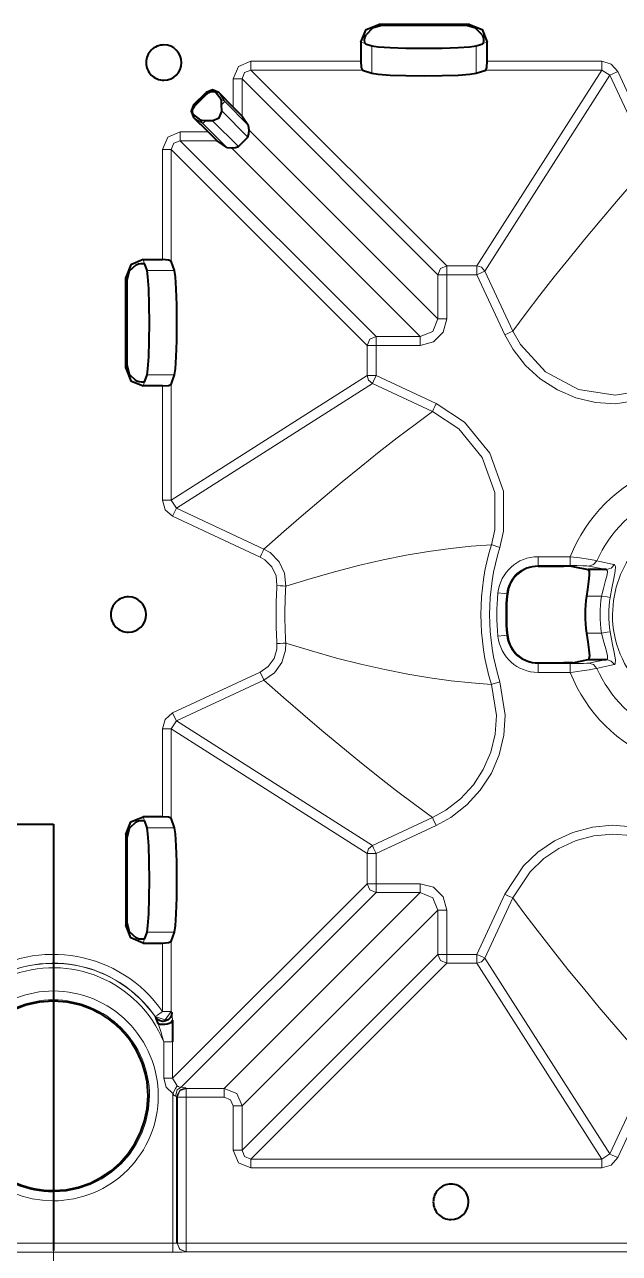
# Model space of a CAD drawing. Header units: millimetres. Extents: x 0 to 2941, y -405 to 1422.
# Drawn here: x 693.3 to 760.6, y 125.9 to 265 of the extents above; entities that cross this region are included whole.
import ezdxf

# ---------------------------------------------------------------- set-up
doc = ezdxf.new("R2010")
doc.units = ezdxf.units.MM
doc.layers.add('FINE', color=9, linetype='Continuous')
doc.layers.add('OUTLINE', color=7, linetype='Continuous')

msp = doc.modelspace()

# ---------------------------------------------------------------- linework, layer by layer
at = {"layer": 'FINE', "lineweight": 9}
for p, q in [((733.39, 265), (733.74, 264.88)), ((743.31, 264.88), (743.67, 265)), ((731.86, 262.86), (731.38, 263.01)), ((745.68, 263.01), (745.19, 262.86)), ((732.62, 259.49), (732.62, 262.59)), ((744.43, 262.59), (744.43, 259.49)), ((718.92, 260.84), (731.38, 260.84)), ((745.68, 260.84), (758.63, 260.84)), ((716.92, 255.66), (716.92, 258.84)), ((718.92, 259.84), (741.09, 237.67)), ((731.54, 259.84), (718.92, 259.84)), ((744.5, 237.67), (758.63, 259.84)), ((759.53, 259.26), (745.41, 237.09)), ((758.63, 259.84), (745.51, 259.84)), ((759.53, 259.26), (758.63, 259.84)), ((764.15, 249.36), (759.53, 259.26)), ((713.86, 257.31), (713.96, 257.16)), ((715.97, 256.27), (715.28, 257.31)), ((718.67, 253.57), (715.97, 256.27)), ((712.59, 255.8), (712.44, 255.9)), ((715.62, 255.21), (718.57, 252.25)), ((713.49, 253.79), (716.19, 251.08)), ((717.51, 251.18), (714.55, 254.14)), ((710.92, 252.84), (714.09, 252.84)), ((708.92, 238.38), (708.92, 250.84)), ((732.09, 228.67), (709.92, 250.84)), ((709.92, 250.84), (709.92, 238.22)), ((710.92, 251.84), (733.09, 229.67)), ((715.11, 251.84), (710.92, 251.84)), ((738.1, 229.67), (716.72, 251.04)), ((706.9, 237.9), (706.75, 238.38)), ((710.27, 237.14), (707.17, 237.14)), ((741.09, 237.67), (744.5, 237.67)), ((745.41, 237.09), (748.58, 230.28)), ((704.76, 236.37), (704.88, 236.02)), ((733.09, 229.67), (738.1, 229.67)), ((704.88, 226.44), (704.76, 226.09)), ((706.75, 224.08), (706.9, 224.56)), ((707.17, 225.32), (710.27, 225.32)), ((708.92, 211.13), (708.92, 224.08)), ((709.92, 211.13), (732.09, 225.26)), ((709.92, 224.25), (709.92, 211.13)), ((732.67, 224.35), (710.5, 210.23)), ((739.47, 221.18), (732.67, 224.35)), ((709.92, 211.13), (710.5, 210.23)), ((710.5, 210.23), (720.4, 205.61)), ((719.98, 204.7), (710.07, 209.32)), ((751.42, 204.74), (755.06, 204.74)), ((755.06, 203.74), (751.42, 203.74)), ((751.42, 203.67), (751.42, 203.74)), ((759.18, 203.29), (757.18, 203.68)), ((747.88, 200.54), (747.95, 200.53)), ((756.89, 200.29), (758.61, 200.29)), ((747.95, 195.85), (747.88, 195.84)), ((758.61, 196.09), (756.89, 196.09)), ((751.42, 192.64), (751.42, 192.71)), ((751.42, 192.64), (755.06, 192.64)), ((757.18, 192.7), (759.18, 193.09)), ((710.07, 187.06), (719.98, 191.68)), ((720.4, 190.77), (710.5, 186.15)), ((755.06, 191.64), (751.42, 191.64)), ((708.92, 175.3), (708.92, 185.25)), ((710.5, 186.15), (709.92, 185.25)), ((710.5, 186.15), (732.67, 172.03)), ((696.57, 174.46), (696.57, 29.7)), ((706.75, 175.3), (706.9, 174.82)), ((707.17, 174.06), (710.27, 174.06)), ((732.67, 172.03), (739.47, 175.2)), ((739.89, 174.3), (733.09, 171.12)), ((704.88, 172.94), (704.76, 173.29)), ((732.09, 167.71), (732.09, 171.12)), ((710.06, 145.69), (732.09, 167.71)), ((740.09, 164.72), (717.92, 142.55)), ((740.09, 159.71), (740.09, 164.72)), ((704.76, 163.01), (704.88, 163.36)), ((706.9, 161.48), (706.75, 161)), ((710.27, 162.24), (707.17, 162.24)), ((708.92, 153.24), (708.92, 161)), ((709.92, 161.17), (709.92, 153.24)), ((717.92, 137.54), (740.09, 159.71)), ((741.09, 158.72), (718.92, 136.54)), ((744.5, 158.72), (741.09, 158.72)), ((758.63, 136.54), (744.5, 158.72)), ((745.41, 159.29), (759.53, 137.12)), ((709.92, 153.24), (709.98, 153.12)), ((710.06, 149.81), (710.06, 145.69)), ((759.53, 137.12), (764.15, 147.02)), ((765.05, 146.6), (760.44, 136.7)), ((710.06, 145.69), (710.57, 144.82)), ((710.08, 143.95), (710.08, 127.01)), ((710.58, 143.6), (710.4, 143.67)), ((710.58, 143.6), (710.59, 143.76)), ((710.59, 143.55), (710.58, 143.6)), ((711.58, 144.6), (711.59, 144.54)), ((711.59, 144.54), (715.92, 144.54)), ((715.92, 143.55), (711.59, 143.55)), ((711.59, 143.55), (711.59, 127.03)), ((716.92, 137.54), (716.92, 142.55)), ((717.92, 142.55), (717.92, 137.54)), ((718.92, 136.54), (758.63, 136.54)), ((758.63, 136.54), (759.53, 137.12)), ((758.63, 135.55), (718.92, 135.55)), ((710.08, 127.01), (710.58, 127.02)), ((711.59, 127.03), (1261.57, 127.03)), ((710.08, 126.01), (683.06, 126.01))]:
    msp.add_line(p, q, dxfattribs=at)
for points in [[(716.92, 258.84), (717.51, 260.25), (718.92, 260.84)], [(718.92, 260.84), (718.92, 260.15), (718.92, 259.84)], [(758.63, 260.84), (758.63, 260.15), (758.63, 259.84)], [(758.63, 260.84), (759.7, 260.52), (760.44, 259.68), (765.05, 249.78), (765.69, 248.86), (766.59, 248.21), (767.65, 247.89), (768.28, 247.87)], [(716.92, 258.84), (717.61, 258.84), (717.92, 258.84)], [(718.92, 259.84), (718.21, 259.55), (717.92, 258.84)], [(740.09, 236.67), (717.92, 258.84), (717.92, 254.64)], [(760.44, 259.68), (759.81, 259.39), (759.53, 259.26)], [(715.97, 256.27), (715.78, 256.42), (715.56, 256.51)], [(715.97, 256.27), (715.87, 256.17), (715.61, 255.91)], [(712.45, 254.48), (713.49, 253.79), (713.34, 253.98), (713.24, 254.19)], [(713.85, 254.15), (713.59, 253.89), (713.49, 253.79)], [(708.92, 250.84), (709.51, 252.25), (710.92, 252.84)], [(710.92, 251.84), (710.92, 252.15), (710.92, 252.84)], [(718.72, 253.04), (740.09, 231.66), (740.09, 236.67)], [(708.92, 250.84), (709.61, 250.84), (709.92, 250.84)], [(710.92, 251.84), (710.21, 251.55), (709.92, 250.84)], [(748.58, 230.28), (750.07, 232.3), (751.62, 234.34), (753.24, 236.42), (754.93, 238.52), (756.67, 240.66), (758.45, 242.79), (760.29, 244.95), (762.19, 247.14), (764.15, 249.36)], [(621.57, 243.03), (621.57, 174.46), (696.57, 174.46)], [(740.09, 236.67), (740.39, 237.37), (741.09, 237.67)], [(740.09, 236.67), (740.4, 236.67), (741.09, 236.67)], [(741.09, 237.67), (741.09, 237.35), (741.09, 236.67)], [(747.67, 229.86), (744.5, 236.67), (741.09, 236.67), (741.09, 231.66)], [(744.5, 237.67), (744.5, 237.35), (744.5, 236.67)], [(744.5, 237.67), (745.04, 237.51), (745.41, 237.09)], [(745.41, 237.09), (745.12, 236.96), (744.5, 236.67)], [(741.09, 231.66), (740.69, 230.16), (739.59, 229.07), (738.1, 228.67)], [(738.1, 229.67), (739.51, 230.25), (740.09, 231.66)], [(740.09, 231.66), (740.4, 231.66), (741.09, 231.66)], [(733.09, 229.67), (733.09, 229.35), (733.09, 228.67), (732.4, 228.67), (732.09, 228.67)], [(732.09, 225.26), (732.09, 228.67), (732.39, 229.37), (733.09, 229.67)], [(738.1, 229.67), (738.1, 229.35), (738.1, 228.67)], [(748.58, 230.28), (748.49, 230.25), (748.3, 230.15), (748.01, 230.02), (747.67, 229.86)], [(763.96, 222.66), (760.17, 222.05), (757.93, 222.2), (755.68, 222.74), (753.61, 223.62), (751.67, 224.87), (750.01, 226.39), (748.59, 228.21), (747.67, 229.86)], [(748.58, 230.28), (749.42, 228.76), (752.28, 225.66), (755.99, 223.68), (760.15, 223.05), (763.66, 223.61)], [(738.1, 228.67), (733.09, 228.67), (733.09, 225.26)], [(733.09, 225.26), (732.4, 225.26), (732.09, 225.26)], [(732.67, 224.35), (732.25, 224.72), (732.09, 225.26)], [(733.09, 225.26), (732.8, 224.63), (732.67, 224.35)], [(739.89, 222.08), (739.74, 221.75), (739.6, 221.46), (739.51, 221.26), (739.47, 221.18)], [(720.4, 205.61), (722.66, 207.6), (724.89, 209.54), (727.09, 211.41), (729.25, 213.21), (731.39, 214.95), (733.45, 216.6), (735.49, 218.19), (737.5, 219.71), (739.47, 221.18)], [(746.15, 206.09), (746.55, 207.79), (746.52, 212), (745.1, 215.97), (742.45, 219.24), (739.47, 221.18)], [(708.92, 211.13), (709.61, 211.13), (709.92, 211.13)], [(710.07, 209.32), (709.23, 210.06), (708.92, 211.13)], [(710.07, 209.32), (710.36, 209.94), (710.5, 210.23)], [(746.15, 206.09), (743.87, 205.93), (741.5, 205.67), (739.04, 205.33), (736.5, 204.9), (733.88, 204.38), (731.24, 203.78), (728.52, 203.08), (725.73, 202.29), (722.88, 201.41)], [(747.1, 205.8), (746.75, 205.91), (746.44, 206), (746.23, 206.07), (746.15, 206.09)], [(719.98, 204.7), (720.13, 205.04), (720.27, 205.33), (720.36, 205.53), (720.4, 205.61)], [(721.88, 201.48), (721.77, 202.59), (721.3, 203.59), (720.52, 204.39), (719.98, 204.7)], [(720.4, 205.61), (721.1, 205.2), (722.12, 204.17), (722.73, 202.86), (722.88, 201.41)], [(751.42, 204.74), (751.42, 204.05), (751.42, 203.74)], [(755.06, 204.74), (756.14, 204.6), (757.1, 204.46), (757.77, 204.34), (758.07, 204.28)], [(755.06, 204.74), (755.06, 204.05), (755.06, 203.74)], [(757.18, 203.68), (756.96, 203.7), (756.49, 203.72), (755.82, 203.74), (755.06, 203.74)], [(758.07, 204.28), (757.71, 203.85), (757.18, 203.68)], [(758.07, 204.28), (758.42, 204.2), (759.82, 203.91), (760.06, 203.86)], [(758.61, 200.29), (758.82, 201.15), (759.07, 202.03), (759.25, 202.69), (759.3, 203.12), (759.18, 203.29)], [(760.06, 203.86), (759.7, 203.45), (759.18, 203.29)], [(760.06, 203.86), (760.19, 203.64), (760.16, 203.1), (760, 202.28), (759.77, 201.19), (759.58, 200.14)], [(721.88, 201.48), (722.25, 201.46), (722.57, 201.44), (722.79, 201.42), (722.88, 201.41)], [(747.88, 200.54), (747.58, 200.57), (746.89, 200.64)], [(759.58, 200.14), (759.24, 200.19), (758.61, 200.29)], [(759.58, 196.25), (759.24, 196.19), (758.61, 196.09)], [(759.58, 196.25), (759.81, 195), (760.04, 193.9), (760.18, 193.06), (760.16, 192.61), (760.06, 192.53)], [(719.98, 191.68), (720.89, 192.31), (721.55, 193.21), (721.87, 194.28), (721.88, 194.9)], [(722.88, 194.97), (722.86, 194.15), (722.44, 192.77), (721.59, 191.6), (720.4, 190.77)], [(721.88, 194.9), (722.25, 194.92), (722.57, 194.95), (722.79, 194.96), (722.88, 194.97)], [(722.88, 194.97), (725.79, 194.07), (728.62, 193.27), (731.38, 192.57), (734.07, 191.96), (736.69, 191.44), (739.17, 191.03), (741.58, 190.7), (743.91, 190.45), (746.15, 190.29)], [(747.88, 195.84), (747.58, 195.81), (746.89, 195.74)], [(759.18, 193.09), (759.28, 193.15), (759.29, 193.52), (759.12, 194.19), (758.86, 195.08), (758.61, 196.09)], [(751.42, 192.64), (751.42, 192.33), (751.42, 191.64)], [(755.06, 192.64), (755.29, 192.64), (755.99, 192.65), (756.55, 192.66), (756.96, 192.68), (757.18, 192.7)], [(755.06, 192.64), (755.06, 192.33), (755.06, 191.64)], [(758.07, 192.1), (757.76, 192.04), (757.19, 191.94), (756.39, 191.81), (755.39, 191.68), (755.06, 191.64)], [(757.18, 192.7), (757.71, 192.53), (758.07, 192.1)], [(760.06, 192.53), (759.71, 192.45), (758.32, 192.15), (758.07, 192.1)], [(759.18, 193.09), (759.7, 192.93), (760.06, 192.53)], [(719.98, 191.68), (720.13, 191.34), (720.27, 191.06), (720.36, 190.86), (720.4, 190.77)], [(739.47, 175.2), (737.46, 176.69), (735.42, 178.25), (733.34, 179.87), (731.23, 181.55), (729.1, 183.3), (726.97, 185.07), (724.81, 186.91), (722.62, 188.81), (720.4, 190.77)], [(739.47, 175.2), (741, 176.05), (742.65, 177.32), (744.1, 178.9), (745.23, 180.65), (746.07, 182.62), (746.56, 184.64), (746.71, 186.78), (746.15, 190.29)], [(747.1, 190.58), (747.71, 186.8), (747.56, 184.55), (747.02, 182.3), (746.14, 180.23), (744.89, 178.29), (743.37, 176.63), (741.54, 175.21), (739.89, 174.3)], [(747.1, 190.58), (746.75, 190.47), (746.44, 190.38), (746.23, 190.31), (746.15, 190.29)], [(708.92, 185.25), (709.23, 186.32), (710.07, 187.06)], [(710.07, 187.06), (710.36, 186.44), (710.5, 186.15)], [(708.92, 185.25), (709.61, 185.25), (709.92, 185.25)], [(732.09, 171.12), (709.92, 185.25), (709.92, 175.13)], [(739.89, 174.3), (739.74, 174.63), (739.6, 174.92), (739.51, 175.12), (739.47, 175.2)], [(747.67, 166.52), (749.77, 169.73), (751.39, 171.29), (753.3, 172.59), (755.34, 173.53), (757.58, 174.13), (759.82, 174.33), (762.12, 174.16), (763.96, 173.72)], [(763.66, 172.77), (761.96, 173.17), (759.89, 173.34), (757.75, 173.14), (755.74, 172.61), (753.79, 171.72), (752.07, 170.56), (750.52, 169.07), (748.58, 166.1)], [(732.09, 171.12), (732.25, 171.66), (732.67, 172.03)], [(733.09, 171.12), (732.8, 171.75), (732.67, 172.03)], [(733.09, 171.12), (732.4, 171.12), (732.09, 171.12)], [(733.09, 171.12), (733.09, 167.71), (738.1, 167.71)], [(733.09, 167.71), (732.4, 167.71), (732.09, 167.71)], [(733.09, 166.72), (732.39, 167.01), (732.09, 167.71)], [(733.09, 167.71), (733.09, 167.03), (733.09, 166.72)], [(738.1, 167.71), (738.1, 167.03), (738.1, 166.72)], [(738.1, 167.71), (739.59, 167.31), (740.69, 166.22), (741.09, 164.72)], [(733.09, 166.72), (711.04, 144.67), (711.58, 144.6)], [(715.92, 144.54), (738.1, 166.72), (733.09, 166.72)], [(740.09, 164.72), (739.51, 166.13), (738.1, 166.72)], [(741.09, 164.72), (741.09, 159.71), (744.5, 159.71), (747.67, 166.52)], [(748.58, 166.1), (745.41, 159.29), (745.04, 158.87), (744.5, 158.72)], [(747.67, 166.52), (748.01, 166.36), (748.3, 166.23), (748.49, 166.14), (748.58, 166.1)], [(764.15, 147.02), (762.15, 149.28), (760.22, 151.51), (758.35, 153.71), (756.55, 155.87), (754.8, 158.01), (753.16, 160.08), (751.57, 162.11), (750.04, 164.12), (748.58, 166.1)], [(741.09, 164.72), (740.4, 164.72), (740.09, 164.72)], [(741.09, 159.71), (740.4, 159.71), (740.09, 159.71)], [(741.09, 158.72), (740.39, 159.01), (740.09, 159.71)], [(741.09, 159.71), (741.09, 159.03), (741.09, 158.72)], [(744.5, 159.71), (744.5, 159.03), (744.5, 158.72)], [(744.5, 159.71), (745.12, 159.42), (745.41, 159.29)], [(708.92, 153.24), (708.35, 152.84), (708.1, 152.67)], [(709.92, 153.24), (709.22, 152.29), (708.1, 152.67)], [(708.92, 153.24), (709.61, 153.24), (709.92, 153.24)], [(709.98, 153.12), (710, 153.01), (710.02, 152.8), (710.04, 152.26)], [(708.15, 152.56), (708.1, 152.67), (708.1, 152.67)], [(709.07, 149.81), (708.9, 150.41), (708.72, 151), (708.58, 151.44), (708.42, 151.89)], [(710.06, 149.81), (709.75, 149.81), (709.07, 149.81)], [(710.08, 143.95), (709.34, 144.68), (709.07, 145.69)], [(710.06, 145.69), (709.75, 145.69), (709.07, 145.69)], [(710.57, 144.82), (710.41, 144.54), (710.08, 143.95)], [(710.57, 144.82), (710.7, 144.75), (710.76, 144.73), (710.92, 144.69), (710.96, 144.68), (711.04, 144.67)], [(683.06, 143.95), (683.06, 127.01), (710.08, 127.01)], [(710.4, 143.67), (710.37, 143.67), (710.34, 143.69), (710.25, 143.74), (710.2, 143.78), (710.08, 143.95)], [(710.4, 143.67), (710.6, 144.36), (711.04, 144.67)], [(710.58, 127.02), (710.59, 127.03), (710.59, 143.55)], [(710.59, 143.76), (710.93, 144.36), (711.58, 144.6)], [(710.59, 143.55), (710.89, 144.25), (711.59, 144.54)], [(710.59, 143.55), (710.89, 143.55), (711.59, 143.55)], [(711.59, 143.55), (711.59, 144.23), (711.59, 144.54)], [(715.92, 143.55), (715.92, 144.23), (715.92, 144.54)], [(715.92, 144.54), (717.33, 143.96), (717.92, 142.55)], [(716.92, 142.55), (716.63, 143.25), (715.92, 143.55)], [(716.92, 142.55), (717.61, 142.55), (717.92, 142.55)], [(716.92, 137.54), (717.61, 137.54), (717.92, 137.54)], [(718.92, 135.55), (717.51, 136.13), (716.92, 137.54)], [(717.92, 137.54), (718.21, 136.83), (718.92, 136.54)], [(718.92, 135.55), (718.92, 136.23), (718.92, 136.54)], [(760.44, 136.7), (759.7, 135.86), (758.63, 135.55)], [(758.63, 135.55), (758.63, 136.23), (758.63, 136.54)], [(760.44, 136.7), (759.81, 136.99), (759.53, 137.12)], [(710.08, 127.01), (710.08, 126.3), (710.08, 126.01)], [(710.58, 127.02), (710.87, 126.31), (711.58, 126.02)], [(710.59, 127.03), (710.89, 127.03), (711.59, 127.03)], [(711.59, 126.03), (710.89, 126.32), (710.59, 127.03)], [(711.59, 126.03), (711.59, 126.33), (711.59, 127.03)], [(711.58, 126.02), (711.13, 126.01), (710.08, 126.01)], [(1261.57, 126.03), (711.59, 126.03), (711.58, 126.02)]]:
    msp.add_lwpolyline(points, dxfattribs=at)
for points in [[(733.09, 225.26), (739.89, 222.08), (743.11, 219.99), (745.97, 216.46), (747.5, 212.18), (747.53, 207.63), (747.1, 205.8, 0.15187), (747.1, 190.58)], [(765.02, 214.7, 0.206651), (755.06, 204.74)], [(765.48, 211.68, 0.18277), (758.07, 204.28)], [(746.15, 206.09, 0.151875), (746.15, 190.29)], [(751.42, 204.74, 0.385515), (746.89, 200.64)], [(751.42, 203.74, 0.385533), (747.88, 200.54)], [(721.88, 201.48, 0.033078), (721.88, 194.9)], [(722.88, 201.41, 0.033056), (722.88, 194.97)], [(746.89, 200.64, 0.049498), (746.89, 195.74)], [(747.88, 200.54, 0.049487), (747.88, 195.84)], [(758.61, 200.29, 0.080601), (758.61, 196.09)], [(759.58, 200.14, 0.080633), (759.58, 196.25)], [(746.89, 195.74, 0.385519), (751.42, 191.64)], [(747.88, 195.84, 0.385494), (751.42, 192.64)], [(758.07, 192.1, 0.18278), (765.48, 184.7)], [(755.06, 191.64, 0.206649), (765.02, 181.69)], [(708.92, 153.24, 0.414203), (688.01, 157.05, 0.090203), (684.21, 153.24)], [(708.15, 152.56, 0.414219), (688.69, 156.28, 0.094604), (684.98, 152.56)], [(708.1, 152.67, 0.414211), (688.58, 156.22, 0.090198), (685.03, 152.67)], [(709.07, 145.69), (709.07, 149.81, 0.414208), (691.44, 157.19, 0.200807), (684.07, 149.81)]]:
    msp.add_lwpolyline(points, format="xyb", dxfattribs=at)
for points in [[(759.84, 198.19, 0.414216), (771.57, 186.46, 0.414214), (783.29, 198.19, 0.414209), (771.57, 209.92), (769.98, 209.81), (768.46, 209.5), (767.02, 208.99), (765.67, 208.31), (764.42, 207.46), (763.29, 206.47), (762.3, 205.34), (761.45, 204.09), (760.77, 202.74), (760.26, 201.29), (759.95, 199.77)], [(684.69, 143.69, 0.414207), (696.57, 131.81, 0.414216), (708.44, 143.69, 0.414216), (696.57, 155.57), (694.96, 155.46), (693.42, 155.14), (691.96, 154.63), (690.59, 153.94), (689.33, 153.08), (688.18, 152.07), (687.18, 150.93), (686.32, 149.67), (685.63, 148.3), (685.12, 146.83), (684.8, 145.29)], [(707.45, 143.69, 0.414218), (696.57, 154.57, 0.414214), (685.69, 143.69, 0.414214), (696.57, 132.81), (698.03, 132.91), (699.44, 133.2), (700.78, 133.67), (702.04, 134.31), (703.2, 135.09), (704.24, 136.01), (705.17, 137.06), (705.95, 138.22), (706.58, 139.47), (707.05, 140.81), (707.35, 142.22)]]:
    msp.add_lwpolyline(points, format="xyb", close=True, dxfattribs=at)
at = {"layer": 'OUTLINE', "lineweight": 40}
for p, q in [((743.67, 265), (733.39, 265)), ((743.31, 264.88), (733.74, 264.88)), ((731.38, 263.01), (731.38, 260.84)), ((745.68, 260.84), (745.68, 263.01)), ((731.89, 262.82), (731.86, 262.86)), ((731.54, 259.84), (732.62, 259.49)), ((744.43, 259.49), (745.51, 259.84)), ((712.44, 255.9), (713.86, 257.31)), ((712.62, 255.82), (713.93, 257.14)), ((713.93, 257.14), (713.96, 257.16)), ((715.56, 256.51), (714.93, 257.36)), ((715.28, 257.31), (716.92, 255.66)), ((712.4, 254.82), (713.24, 254.19)), ((712.59, 255.8), (712.62, 255.82)), ((715.62, 255.21), (715.61, 255.91)), ((715.62, 255.14), (715.62, 255.21)), ((717.92, 254.64), (718.67, 253.57)), ((714.09, 252.84), (712.45, 254.48)), ((713.85, 254.15), (714.55, 254.14)), ((714.55, 254.14), (714.62, 254.14)), ((718.72, 253.04), (718.67, 253.57)), ((716.19, 251.08), (715.11, 251.84)), ((716.19, 251.08), (716.72, 251.04)), ((706.75, 238.38), (708.92, 238.38)), ((710.27, 237.14), (709.92, 238.22)), ((706.9, 237.9), (706.93, 237.86)), ((707.17, 237.14), (706.93, 237.86)), ((704.76, 226.09), (704.76, 236.37)), ((704.88, 236.02), (704.88, 226.44)), ((708.92, 224.08), (706.75, 224.08)), ((706.93, 224.6), (706.9, 224.56)), ((706.93, 224.6), (707.17, 225.32)), ((709.92, 224.25), (710.27, 225.32)), ((751.42, 203.67), (754.33, 203.67)), ((759.18, 203.29), (757.1, 203.29)), ((751.42, 192.71), (754.33, 192.71)), ((755.35, 192.74), (757.1, 193.09)), ((757.1, 193.09), (759.18, 193.09)), ((671.57, 174.46), (696.57, 174.46)), ((696.57, 174.46), (696.57, 126.2)), ((708.92, 175.3), (706.75, 175.3)), ((706.9, 174.82), (706.93, 174.78)), ((707.17, 174.06), (706.93, 174.78)), ((710.27, 174.06), (709.92, 175.13)), ((704.76, 173.29), (704.76, 163.01)), ((704.88, 172.94), (704.88, 163.36)), ((706.93, 161.52), (706.9, 161.48)), ((706.93, 161.52), (707.17, 162.24)), ((706.75, 161), (708.92, 161)), ((710.58, 127.02), (710.58, 143.6))]:
    msp.add_line(p, q, dxfattribs=at)
for points in [[(731.38, 263.01), (731.96, 264.42), (733.39, 265)], [(733.74, 264.88), (732.7, 264.6), (731.96, 263.82)], [(745.09, 263.82), (744.35, 264.6), (743.31, 264.88)], [(743.67, 265), (745.09, 264.42), (745.68, 263.01)], [(731.86, 262.86), (731.81, 262.99), (731.79, 263.22), (731.83, 263.49), (731.92, 263.75), (731.96, 263.82)], [(745.09, 263.82), (745.2, 263.55), (745.26, 263.29), (745.25, 263.07), (745.22, 262.91), (745.19, 262.86), (745.16, 262.82)], [(731.89, 262.82), (732.62, 262.59), (733.33, 262.48), (734.67, 262.39), (736.47, 262.33), (738.53, 262.31), (740.58, 262.33), (742.38, 262.39), (743.72, 262.48), (744.43, 262.59), (745.16, 262.82)], [(731.38, 260.84), (731.42, 260.15), (731.54, 259.84)], [(745.51, 259.84), (745.63, 260.15), (745.68, 260.84)], [(732.62, 259.49), (733.33, 259.37), (734.67, 259.28), (736.47, 259.22), (738.53, 259.2), (740.58, 259.22), (742.38, 259.28), (743.72, 259.37), (744.43, 259.49)], [(715.28, 257.31), (714.57, 257.6), (713.86, 257.31)], [(713.96, 257.16), (714.16, 257.32), (714.38, 257.41), (714.58, 257.43), (714.76, 257.42), (714.89, 257.39), (714.93, 257.36)], [(715.61, 255.91), (715.59, 256.33), (715.56, 256.51)], [(712.44, 255.9), (712.15, 255.19), (712.45, 254.48)], [(712.4, 254.82), (712.36, 254.9), (712.33, 255.08), (712.33, 255.29), (712.41, 255.53), (712.53, 255.73), (712.59, 255.8)], [(714.62, 254.14), (715.32, 254.43), (715.62, 255.14)], [(717.92, 254.64), (717.61, 254.97), (716.92, 255.66)], [(713.24, 254.19), (713.43, 254.17), (713.85, 254.15)], [(714.09, 252.84), (714.79, 252.15), (715.11, 251.84)], [(717.51, 251.18), (718.57, 252.25), (718.68, 252.62), (718.72, 253.04)], [(716.72, 251.04), (717.18, 251.08), (717.51, 251.18)], [(706.75, 238.38), (705.34, 237.79), (704.76, 236.37)], [(705.93, 237.8), (706.2, 237.91), (706.47, 237.96), (706.68, 237.96), (706.84, 237.93), (706.9, 237.9)], [(709.92, 238.22), (709.61, 238.33), (708.92, 238.38)], [(705.93, 237.8), (705.16, 237.06), (704.88, 236.02)], [(707.17, 225.32), (707.28, 226.03), (707.37, 227.37), (707.43, 229.18), (707.45, 231.23), (707.43, 233.28), (707.37, 235.09), (707.28, 236.43), (707.17, 237.14)], [(710.27, 225.32), (710.38, 226.03), (710.48, 227.37), (710.54, 229.18), (710.56, 231.23), (710.54, 233.28), (710.48, 235.09), (710.38, 236.43), (710.27, 237.14)], [(704.76, 226.09), (705.34, 224.67), (706.75, 224.08)], [(704.88, 226.44), (705.16, 225.4), (705.93, 224.66)], [(706.9, 224.56), (706.77, 224.52), (706.54, 224.5), (706.27, 224.53), (706.01, 224.63), (705.93, 224.66)], [(708.92, 224.08), (709.61, 224.13), (709.92, 224.25)], [(755.35, 203.64), (755.24, 203.65), (755.04, 203.66), (754.76, 203.67), (754.42, 203.67), (754.33, 203.67)], [(755.35, 203.64), (757.1, 203.29), (757.21, 203.11), (757.22, 202.64), (757.13, 201.93), (757, 201.03), (756.89, 200.29)], [(756.89, 196.09), (757.04, 195.09), (757.17, 194.2), (757.23, 193.53), (757.18, 193.16), (757.1, 193.09)], [(755.35, 192.74), (755.24, 192.73), (755.04, 192.72), (754.76, 192.71), (754.42, 192.71), (754.33, 192.71)], [(704.76, 173.29), (705.34, 174.71), (706.75, 175.3)], [(705.93, 174.72), (705.16, 173.98), (704.88, 172.94)], [(705.93, 174.72), (706.2, 174.83), (706.47, 174.88), (706.68, 174.88), (706.84, 174.84), (706.9, 174.82)], [(707.17, 162.24), (707.28, 162.95), (707.37, 164.29), (707.43, 166.1), (707.45, 168.15), (707.43, 170.2), (707.37, 172.01), (707.28, 173.35), (707.17, 174.06)], [(709.92, 175.13), (709.61, 175.25), (708.92, 175.3)], [(709.92, 161.17), (710.27, 162.24), (710.38, 162.95), (710.48, 164.29), (710.54, 166.1), (710.56, 168.15), (710.54, 170.2), (710.48, 172.01), (710.38, 173.35), (710.27, 174.06)], [(706.75, 161), (705.34, 161.59), (704.76, 163.01)], [(704.88, 163.36), (705.16, 162.32), (705.93, 161.58)], [(706.9, 161.48), (706.77, 161.43), (706.54, 161.42), (706.27, 161.45), (706.01, 161.55), (705.93, 161.58)], [(708.92, 161), (709.61, 161.05), (709.92, 161.17)], [(709.98, 153.12), (709.93, 152.81), (709.78, 152.54), (709.55, 152.32), (709.27, 152.18), (708.96, 152.13), (708.65, 152.19), (708.37, 152.34), (708.15, 152.56)], [(708.42, 151.89), (708.31, 152.19), (708.23, 152.39), (708.19, 152.5), (708.17, 152.54), (708.15, 152.56)], [(708.42, 151.89), (708.66, 151.83), (708.92, 151.8), (709.19, 151.81), (709.45, 151.85), (709.68, 151.93), (709.87, 152.02), (709.99, 152.14), (710.04, 152.26)], [(710.04, 152.26), (710.05, 151.74), (710.06, 151.17), (710.06, 150.5), (710.06, 149.81)]]:
    msp.add_lwpolyline(points, dxfattribs=at)
for points in [[(707.07, 260.69, 0.414226), (709.07, 258.69, 0.414201), (711.07, 260.69, 0.414201), (709.07, 262.69, 0.414226)], [(703.07, 198.19, 0.414226), (705.07, 196.19, 0.414201), (707.07, 198.19, 0.414201), (705.07, 200.19, 0.414226)], [(707.29, 143.69, 0.414214), (696.57, 154.41, 0.414214), (685.85, 143.69, 0.414214), (696.57, 132.97), (698.01, 133.07), (699.4, 133.36), (700.72, 133.82), (701.96, 134.44), (703.1, 135.22), (704.13, 136.12), (705.04, 137.16), (705.81, 138.3), (706.44, 139.53), (706.9, 140.85), (707.19, 142.24)], [(739.57, 131.69, 0.414226), (741.57, 129.69, 0.414188), (743.57, 131.69, 0.414214), (741.57, 133.69, 0.414226)]]:
    msp.add_lwpolyline(points, format="xyb", close=True, dxfattribs=at)
for points in [[(751.42, 203.67, 0.385528), (747.95, 200.53)], [(747.95, 200.53, 0.049557), (747.95, 195.85, 0.38558), (751.42, 192.71)], [(756.89, 200.29, 0.071289), (756.89, 196.09)]]:
    msp.add_lwpolyline(points, format="xyb", dxfattribs=at)

doc.saveas('drawing.dxf')
